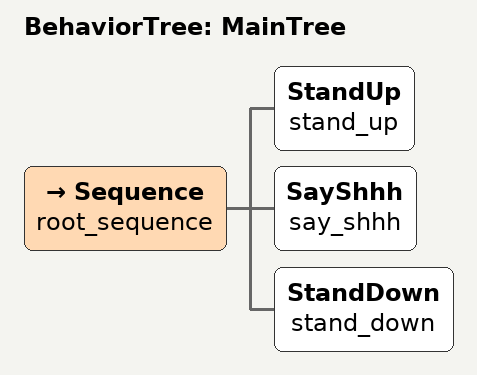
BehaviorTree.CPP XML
<root BTCPP_format="4" main_tree_to_execute = "MainTree" >
    <BehaviorTree ID="MainTree">
       <Sequence name="root_sequence">
           <StandUp name="stand_up"/>
           <SayShhh name="say_shhh"/>
           <StandDown name="stand_down"/>
       </Sequence>
    </BehaviorTree>
</root>
